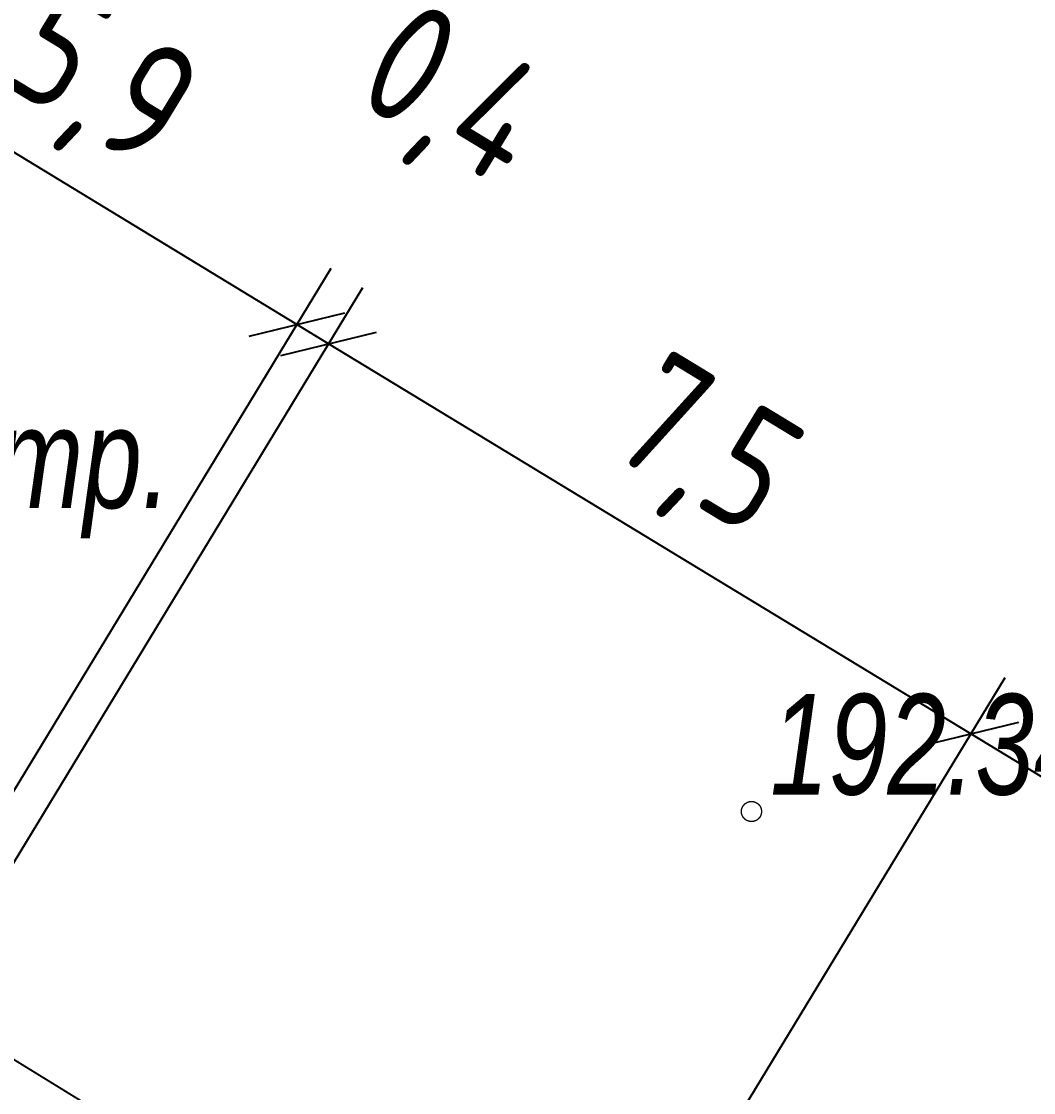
# Model space of a CAD drawing. Header units: millimetres. Extents: x -38151500 to -27467627, y -20617104 to -20349562.
# Drawn here: x -32374934 to -32364874, y -20469943 to -20459298 of the extents above; entities that cross this region are included whole.
import ezdxf
from ezdxf.xclip import XClip

# ---------------------------------------------------------------- set-up
doc = ezdxf.new("R2010")
doc.units = ezdxf.units.MM
doc.header["$MEASUREMENT"] = 0
doc.header["$XCLIPFRAME"] = 0
doc.layers.add('!!! ПОДОСНОВА', color=7, linetype='Continuous')
doc.layers.add('Новый_РАЗМЕРЫ', color=7, linetype='Continuous')
for name, color, linetype, lineweight in [('Новый_РАЗМЕРЫ_Ном._пера__7', 7, 'Continuous', 25), ('Чертеж_1_Новофедоровское_снт 28_07$0$tp_отметки_новые_Ном._пера__253', 252, 'Continuous', 18), ('Чертеж_1_Новый_ГП_Топография_Ном._пера__253', 252, 'Continuous', 18), ('Чертеж_1_Новый_Новофедоровское_снт 28_07$0$tp_Ограждения рабица_Ном._пера__253', 252, 'Continuous', 18), ('Чертеж_1_Новый_Новофедоровское_снт 28_07$0$tp_отметки_новые_Ном._пера__253', 252, 'Continuous', 18)]:
    doc.layers.add(name, color=color, linetype=linetype, lineweight=lineweight)
doc.styles.add('РЎР“Р•РќР•Р\xa0РР\xa0_РЎРўРР›Р¬_1', font='arial.ttf', dxfattribs={"width": 0.75})
doc.styles.add('РЎР“Р•РќР•Р\xa0РР\xa0_РЎРўРР›Р¬_7', font='')
doc.styles.get('РЎР“Р•РќР•Р\xa0РР\xa0_РЎРўРР›Р¬_7').set_extended_font_data('GOST_type_A')
doc.dimstyles.new('СГЕНЕРИР_СТИЛЬ__2', dxfattribs={"dimtxt": 1200, "dimasz": 658.316413, "dimexe": 0.18, "dimexo": 437.5, "dimgap": 0, "dimtad": 1, "dimdec": 1, "dimlfac": 0.001, "dimzin": 0, "dimdsep": 46, "dimtxsty": 'РЎР“Р•РќР•Р\xa0РР\xa0_РЎРўРР›Р¬_7', "dimblk": 'ARROWHEAD_6', "dimblk1": 'ARROWHEAD_6', "dimblk2": 'ARROWHEAD_6', "dimcen": 0.09, "dimclrd": 7, "dimclre": 7, "dimclrt": 7, "dimadec": 1, "dimazin": 0, "dimtfac": 1, "dimtdec": 4, "dimtmove": 0, "dimatfit": 3, "dimfxl": 0, "dimtolj": 1, "dimtzin": 0, "dimarcsym": 0})

# ---------------------------------------------------------------- blocks, each defined once
blk = doc.blocks.new('Чертеж_5_1', base_point=(5709271, 0))
at = {"layer": 'Чертеж_1_Новый_ГП_Топография_Ном._пера__253', "color": 252, "lineweight": 18, "flags": 128}
blk.add_lwpolyline([(-32412929, -20517064), (-32412889, -20517000), (-32402402, -20499900), (-32376232, -20516708), (-32364671, -20500671), (-32354755, -20487867), (-32356509, -20480650), (-32358514, -20473503), (-32364007, -20475465), (-32366862, -20474628), (-32381133, -20465849), (-32371184, -20449640), (-32378793, -20444942), (-32419824, -20512686)], close=True, dxfattribs=at)
at = {"layer": 'Чертеж_1_Новый_Новофедоровское_снт 28_07$0$tp_Ограждения рабица_Ном._пера__253', "color": 252, "lineweight": 18, "flags": 128}
blk.add_lwpolyline([(-32381134, -20465851), (-32366862, -20474628), (-32364007, -20475465)], dxfattribs=at)
at = {"layer": 'Чертеж_1_Новый_Новофедоровское_снт 28_07$0$tp_отметки_новые_Ном._пера__253', "color": 252, "lineweight": 18}
blk.add_circle((-32367678, -20467150), 100, dxfattribs=at)
at = {"layer": 'Чертеж_1_Новофедоровское_снт 28_07$0$tp_отметки_новые_Ном._пера__253', "color": 252, "lineweight": 18, "char_height": 1000, "attachment_point": 7, "style": 'РЎР“Р•РќР•Р\xa0РР\xa0_РЎРўРР›Р¬_1'}
for s, insert in [('\\A1;{\\pql;\\fArial|b0|i1|c204|p0;\\W0.750000;192.30-в.тр.}', (-32379583, -20464436)), ('\\A1;{\\pql;\\fArial|b0|i1|c204|p0;\\W0.750000;192.34}', (-32367492, -20466996))]:
    blk.add_mtext(s, dxfattribs=dict(at, insert=insert))
blk = doc.blocks.new('*D88', base_point=(-32353106, -20487316))
at = {"layer": 'Новый_РАЗМЕРЫ_Ном._пера__7', "color": 7, "lineweight": 25}
for p, q in [((-32365161, -20465822), (-32370609, -20474792)), ((-32365974, -20466494), (-32365022, -20466261)), ((-32357135, -20471458), (-32365498, -20466377)), ((-32356797, -20470902), (-32361268, -20478263)), ((-32357611, -20471574), (-32356659, -20471341)), ((-32354431, -20473100), (-32357135, -20471458))]:
    blk.add_line(p, q, dxfattribs=at)
at = {"layer": 'Новый_РАЗМЕРЫ_Ном._пера__7', "color": 7, "lineweight": 25, "insert": (-32361957, -20468248), "char_height": 1200, "attachment_point": 7, "rotation": 328.725, "style": 'РЎР“Р•РќР•Р\xa0РР\xa0_РЎРўРР›Р¬_7'}
blk.add_mtext('\\A1;{\\pql;\\fGOST_type_A|b0|i0|c0|p0;\\W1.000000;9,8}', dxfattribs=at)
blk = doc.blocks.new('ARROWHEAD_6')
at = {"color": 0, "linetype": 'Continuous', "lineweight": 0}
for p, q in [((-0.5, -0.5), (0.5, 0.5)), ((0, 0), (-1, 0))]:
    blk.add_line(p, q, dxfattribs=at)
blk = doc.blocks.new('*D89', base_point=(-32353106, -20487316))
at = {"layer": 'Новый_РАЗМЕРЫ_Ном._пера__7', "color": 7, "lineweight": 25}
for p, q in [((-32371543, -20461946), (-32377447, -20471667)), ((-32372356, -20462617), (-32371404, -20462385)), ((-32365498, -20466377), (-32371880, -20462501)), ((-32365974, -20466494), (-32365022, -20466261))]:
    blk.add_line(p, q, dxfattribs=at)
at = {"layer": 'Новый_РАЗМЕРЫ_Ном._пера__7', "color": 7, "lineweight": 25, "insert": (-32369293, -20463792), "char_height": 1200, "attachment_point": 7, "rotation": 328.725, "style": 'РЎР“Р•РќР•Р\xa0РР\xa0_РЎРўРР›Р¬_7'}
blk.add_mtext('\\A1;{\\pql;\\fGOST_type_A|b0|i0|c0|p0;\\W1.000000;7,5}', dxfattribs=at)
blk = doc.blocks.new('*D90', base_point=(-32353106, -20487316))
at = {"layer": 'Новый_РАЗМЕРЫ_Ном._пера__7', "color": 7, "lineweight": 25}
for p, q in [((-32372671, -20462426), (-32371719, -20462193)), ((-32372356, -20462617), (-32371404, -20462385)), ((-32371880, -20462501), (-32372195, -20462309))]:
    blk.add_line(p, q, dxfattribs=at)
blk = doc.blocks.new('*D91', base_point=(-32353106, -20487316))
at = {"layer": 'Новый_РАЗМЕРЫ_Ном._пера__7', "color": 7, "lineweight": 25}
for p, q in [((-32376879, -20458705), (-32381861, -20466907)), ((-32377216, -20459260), (-32377660, -20458990)), ((-32376740, -20459144), (-32377692, -20459376)), ((-32372195, -20462309), (-32377216, -20459260)), ((-32371858, -20461754), (-32376891, -20470040)), ((-32372671, -20462426), (-32371719, -20462193)), ((-32371880, -20462501), (-32372195, -20462309))]:
    blk.add_line(p, q, dxfattribs=at)
at = {"layer": 'Новый_РАЗМЕРЫ_Ном._пера__7', "color": 7, "lineweight": 25, "char_height": 1200, "attachment_point": 7, "rotation": 328.725, "style": 'РЎР“Р•РќР•Р\xa0РР\xa0_РЎРўРР›Р¬_7'}
for s, insert in [('\\A1;{\\pql;\\fGOST_type_A|b0|i0|c0|p0;\\W1.000000;5,9}', (-32375310, -20460137)), ('\\A1;{\\pql;\\fGOST_type_A|b0|i0|c0|p0;\\W1.000000;0,4}', (-32371806, -20460300))]:
    blk.add_mtext(s, dxfattribs=dict(at, insert=insert))

msp = doc.modelspace()

# ---------------------------------------------------------------- block references
at = {"layer": '!!! ПОДОСНОВА', "color": 252, "lineweight": 40}
ref = msp.add_blockref('Чертеж_5_1', (5709271.23, 0), dxfattribs=at)
XClip(ref).set_block_clipping_path([(-32447502.6966846101, -20418838.4532491304), (-32447502.6966846101, -20510095.8116091713), (-32424922.1270352304, -20510095.8116091713), (-32419528.9893509001, -20521215.6831232607), (-32334163.1257211715, -20521215.6831232607), (-32334163.1257211715, -20418721.7424019799)])

# ---------------------------------------------------------------- dimensions: what is measured, and where the dimension line sits
at = {"layer": 'Новый_РАЗМЕРЫ', "color": 7, "lineweight": 25}
for base, p1, p2, picture, middle in [((-32377216.11, -20459259.8), (-32377118.31, -20470414.13), (-32382088.31, -20467281.05), '*D91', (-32374060.62, -20460193.66)), ((-32372195.42, -20462309.43), (-32377674.53, -20472041.01), (-32377118.31, -20470414.13), '*D90', (-32370556.76, -20460356.31)), ((-32371879.88, -20462501.09), (-32370836.27, -20475165.87), (-32377674.53, -20472041.01), '*D89', (-32368043.84, -20463848.33)), ((-32365498.09, -20466377.46), (-32361495.34, -20478636.95), (-32370836.27, -20475165.87), '*D88', (-32360707.58, -20468304.45))]:
    dim = msp.add_linear_dim(base=base, p1=p1, p2=p2, angle=148.725023, dimstyle='СГЕНЕРИР_СТИЛЬ__2', dxfattribs=at)
    dim.commit()
    dim.dimension.update_dxf_attribs({"geometry": picture, "text_midpoint": middle, "dimtype": 160, "text_rotation": 328.725023})

doc.saveas('drawing.dxf')
